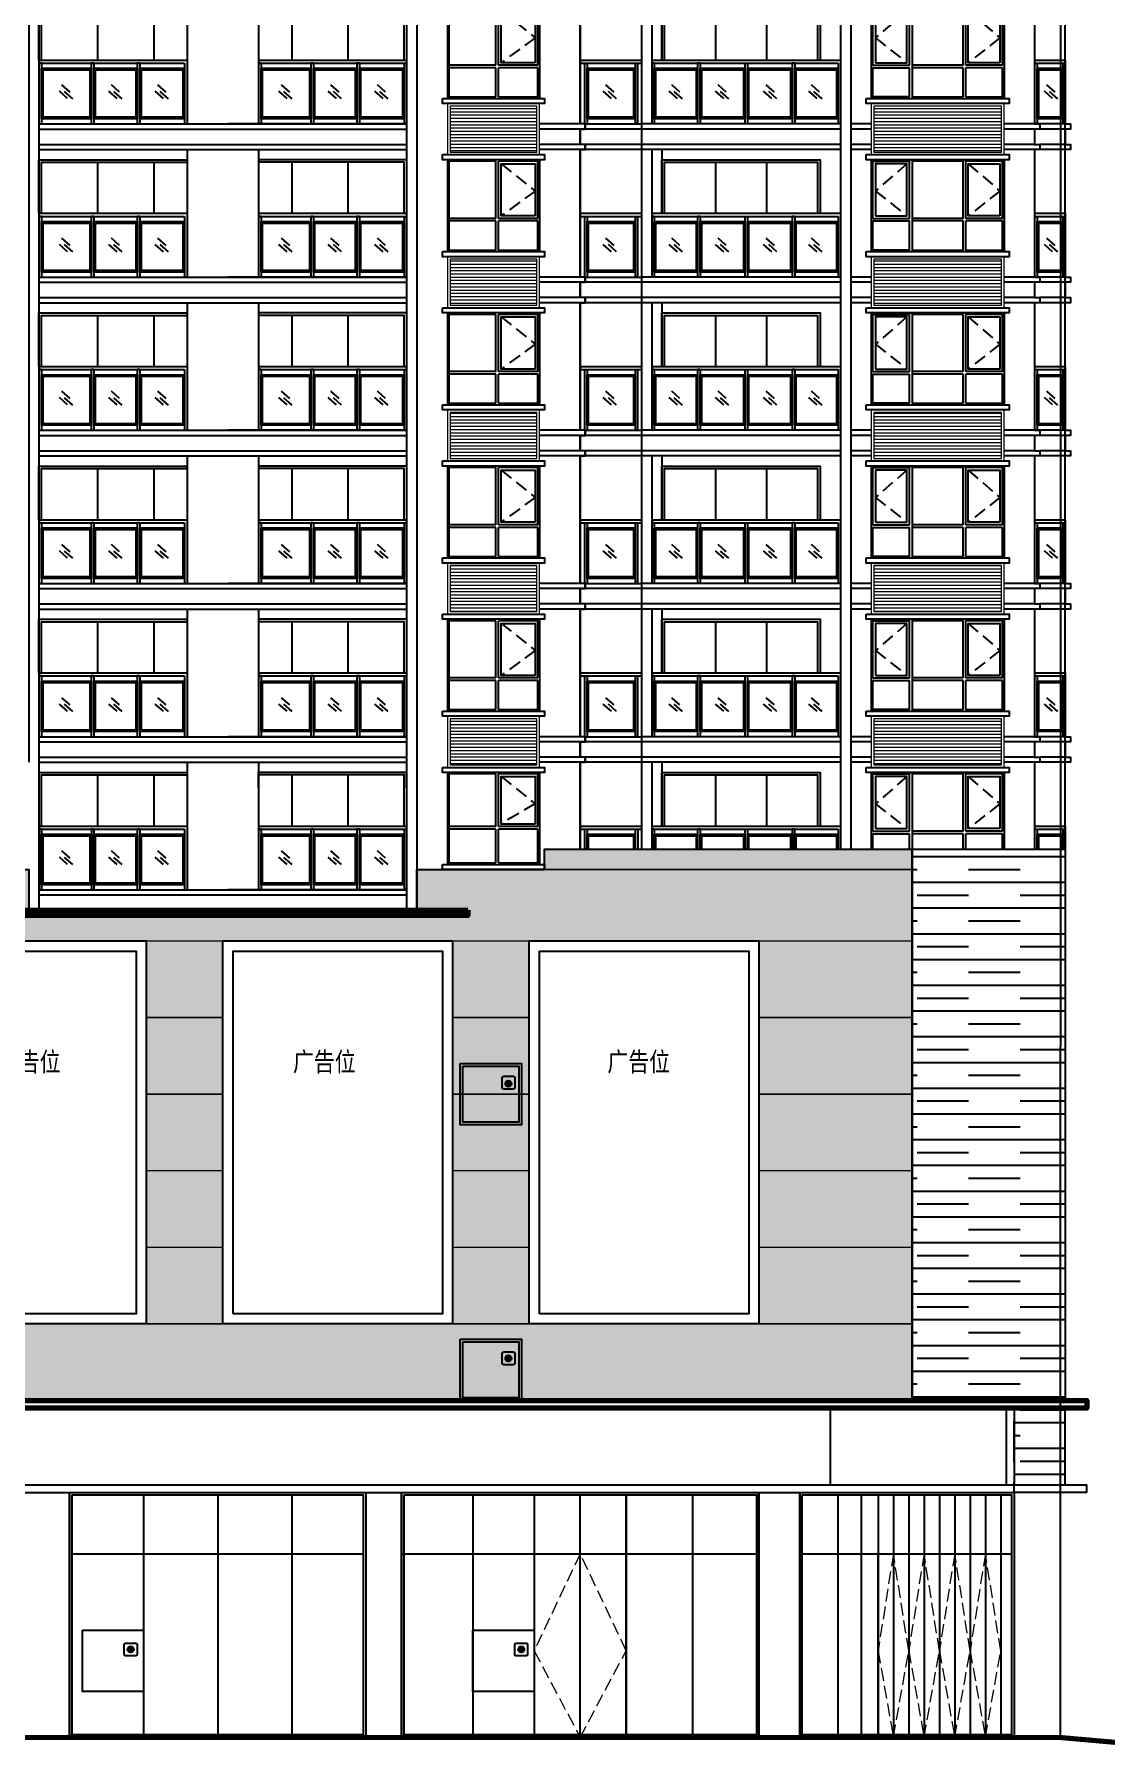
# Model space of a CAD drawing. Extents: x -737978 to 768813, y -372247 to 1140308.
# Drawn here: x -342800 to -321815, y -248248 to -214691 of the extents above; entities that cross this region are included whole.
import ezdxf
from ezdxf.enums import TextEntityAlignment as Align

# ---------------------------------------------------------------- set-up
doc = ezdxf.new("R2010")
doc.units = 0
doc.header["$LTSCALE"] = 1000
doc.header["$MEASUREMENT"] = 0
for name, pattern in [('!1#$0${ Chain Double-Dash }', [0]), ('( Hidden )', [0.375, 0.25, -0.125]), ('DASH', [0.35, 0.25, -0.1])]:
    doc.linetypes.add(name, pattern=pattern)
doc.layers.get('0').update_dxf_attribs({"linetype": 'CONTINUOUS'})
for name, color, linetype in [('A-ELEV-IDEN', 4, 'CONTINUOUS'), ('A-ELEV-LIN-0.3', 155, 'CONTINUOUS'), ('A-ELEV-OTHER1', 253, 'CONTINUOUS'), ('A-ELEV-OTHER3', 63, 'CONTINUOUS'), ('A-FLOR-OTHER2-ON', 83, 'CONTINUOUS'), ('A-WALL-GLAZ', 141, 'CONTINUOUS'), ('BORDER', 7, 'CONTINUOUS'), ('HZ', 7, 'CONTINUOUS'), ('J-ELEV-立面细部', 44, 'CONTINUOUS'), ('J-ELEV-立面门窗分格线', 155, 'CONTINUOUS'), ('p-l', 7, 'CONTINUOUS'), ('门窗开启', 8, 'CONTINUOUS')]:
    doc.layers.add(name, color=color, linetype=linetype)
doc.layers.add('DRAW', color=7, linetype='CONTINUOUS', lineweight=70)
doc.layers.add('L-外墙', color=7, linetype='CONTINUOUS', lineweight=9)
doc.styles.add('-黑体', font='simhei_0.ttf', dxfattribs={"width": 0.8})
pattern_1 = [(0, (1007.77, 2251.7), (1007.7696, 503.8848), [1007.7696, -1007.7696]), (0, (0, 2503.64), (0, 503.8848), [])]

# ---------------------------------------------------------------- blocks, each defined once
blk = doc.blocks.new('ZZ2')
at = {"layer": 'A-ELEV-OTHER1'}
h = blk.add_hatch(dxfattribs=at)
h.set_pattern_fill('ANSI31', color=253, scale=40, angle=135)
h.set_pattern_definition([(180, (-290702.22, 127326.894), (-1e-14, -63.5), [])])
h.paths.add_polyline_path([(247284, -89241), (249784, -89241), (249784, -88341), (247284, -88341)])
at = {"layer": 'L-外墙'}
h = blk.add_hatch(dxfattribs=at)
h.set_pattern_fill('ANSI31', color=44, scale=40, angle=135)
h.set_pattern_definition([(180, (-281802.22, 127326.894), (-1e-14, -63.5), [])])
h.paths.add_polyline_path([(256984, -89241), (258684, -89241), (258684, -88341), (256984, -88341)])
h = blk.add_hatch(dxfattribs=at)
h.set_pattern_fill('ANSI31', color=44, scale=40, angle=135)
h.set_pattern_definition([(180, (-271202.22, 127326.894), (-1e-14, -63.5), [])])
h.paths.add_polyline_path([(267584, -89241), (269284, -89241), (269284, -88341), (267584, -88341)])
h = blk.add_hatch(dxfattribs=at)
h.set_pattern_fill('ANSI31', color=253, scale=40, angle=135)
h.set_pattern_definition([(180, (-262102.22, 127326.894), (-1e-14, -63.5), [])])
h.paths.add_polyline_path([(275884, -89241), (278384, -89241), (278384, -88341), (275884, -88341)])
for points in [[(256034, -88691), (256934, -88691)], [(256034, -88691), (256034, -88791)], [(256034, -88791), (256934, -88791)], [(270234, -88691), (269334, -88691)], [(270234, -88791), (269334, -88791)], [(270234, -88691), (270234, -88791)], [(256034, -89091), (256934, -89091)], [(256034, -89091), (256034, -89191)], [(256034, -89191), (256934, -89191)], [(270234, -89091), (269334, -89091)], [(270234, -89191), (269334, -89191)], [(270234, -89091), (270234, -89191)]]:
    blk.add_lwpolyline(points)
at = {"layer": 'A-ELEV-LIN-0.3', "color": 251}
for points in [[(250834, -87441), (250834, -86391), (254534, -86391), (254534, -87441)], [(250884, -87441), (250884, -86441), (254484, -86441), (254484, -87441)], [(252064, -86441), (252064, -87441)], [(253304, -86441), (253304, -87441)], [(259534, -87441), (259534, -86391), (262434, -86391)], [(259584, -87441), (259584, -86441), (262434, -86441)], [(260684, -87441), (260684, -86441)], [(261784, -86441), (261784, -87441)], [(266738, -87441), (266738, -86391), (263838, -86391)], [(266688, -87441), (266688, -86441), (263838, -86441)], [(264488, -86441), (264488, -87441)], [(265588, -87441), (265588, -86441)], [(271734, -87441), (271734, -86391), (274834, -86391), (274834, -87441)], [(271784, -87441), (271784, -86441), (274784, -86441), (274784, -87441)], [(272784, -86441), (272784, -87441)], [(273784, -86441), (273784, -87441)]]:
    blk.add_lwpolyline(points, dxfattribs=at)
at = {"layer": 'A-ELEV-LIN-0.3'}
for points in [[(256934, -86391), (256934, -88191)], [(256964, -87541), (256964, -86421), (257734, -86421)], [(257734, -87541), (257734, -86421)], [(257784, -86421), (258704, -86421), (258704, -88161), (257784, -88161)], [(257784, -87541), (257784, -86421)], [(258734, -86391), (258734, -88191)], [(267534, -86391), (267534, -88191)], [(268484, -86421), (267564, -86421), (267564, -88161), (268484, -88161)], [(268484, -87541), (268484, -86421)], [(269304, -87541), (269304, -86421), (268534, -86421)], [(268534, -87541), (268534, -86421)], [(269334, -86391), (269334, -88191)], [(256964, -87541), (257734, -87541)], [(257784, -87541), (258704, -87541)], [(268484, -87541), (267564, -87541)], [(269304, -87541), (268534, -87541)], [(257734, -88161), (256964, -88161), (256964, -87591)], [(256964, -87591), (257734, -87591)], [(257734, -88161), (257734, -87591)], [(257784, -87591), (258704, -87591)], [(257784, -88161), (257784, -87591)], [(268484, -87591), (267564, -87591)], [(268484, -88161), (268484, -87591)], [(268534, -88161), (269304, -88161), (269304, -87591)], [(269304, -87591), (268534, -87591)], [(268534, -88161), (268534, -87591)]]:
    blk.add_lwpolyline(points, dxfattribs=at)
for points in [[(257014, -87491), (257684, -87491), (257684, -86471), (257014, -86471)], [(269254, -87491), (268584, -87491), (268584, -86471), (269254, -86471)]]:
    blk.add_lwpolyline(points, close=True, dxfattribs=at)
at = {"layer": 'A-ELEV-LIN-0.3', "color": 253}
for points in [[(275834, -86391), (275834, -88191)], [(275864, -87541), (275864, -86421), (276584, -86421)], [(276584, -87541), (276584, -86421)], [(277634, -86421), (276634, -86421), (276634, -88161), (277634, -88161)], [(277634, -87541), (277634, -86421)], [(278404, -87541), (278404, -86421), (277684, -86421)], [(277684, -87541), (277684, -86421)], [(278434, -86391), (278434, -88191)], [(275864, -87541), (276584, -87541)], [(277634, -87541), (276634, -87541)], [(278404, -87541), (277684, -87541)], [(276584, -88161), (275864, -88161), (275864, -87591)], [(275864, -87591), (276584, -87591)], [(276584, -88161), (276584, -87591)], [(277634, -87591), (276634, -87591)], [(277634, -88161), (277634, -87591)], [(277684, -88161), (278404, -88161), (278404, -87591)], [(278404, -87591), (277684, -87591)], [(277684, -88161), (277684, -87591)]]:
    blk.add_lwpolyline(points, dxfattribs=at)
for points in [[(275914, -87491), (276534, -87491), (276534, -86471), (275914, -86471)], [(278354, -87491), (277734, -87491), (277734, -86471), (278354, -86471)]]:
    blk.add_lwpolyline(points, close=True, dxfattribs=at)
at = {"layer": 'A-ELEV-OTHER1', "color": 253}
for points in [[(246634, -86191), (246634, -88691)], [(250434, -86191), (250434, -88691)], [(254534, -87441), (254534, -86191)], [(254734, -86191), (254734, -88691)], [(254934, -86191), (254934, -89191)], [(271334, -86191), (271334, -89191)], [(271534, -86191), (271534, -88691)], [(271734, -86191), (271734, -87441)], [(275234, -86191), (275234, -88691)], [(275234, -86191), (275234, -89191)], [(275434, -86191), (275434, -89191)], [(279034, -86191), (279034, -88691)], [(279034, -86191), (279034, -88691)], [(247134, -86291), (247134, -86391)], [(249934, -86291), (247134, -86291)], [(249934, -86391), (247134, -86391)], [(247234, -86391), (247234, -88191)], [(247264, -87541), (247264, -86421), (247984, -86421)], [(247984, -87541), (247984, -86421)], [(248034, -86421), (249034, -86421), (249034, -88161), (248034, -88161)], [(248034, -87541), (248034, -86421)], [(249804, -87541), (249804, -86421), (249084, -86421)], [(249084, -87541), (249084, -86421)], [(249834, -86391), (249834, -88191)], [(249934, -86291), (249934, -86391)], [(247264, -87541), (247984, -87541)], [(248034, -87541), (249034, -87541)], [(249804, -87541), (249084, -87541)], [(250434, -87441), (254734, -87441)], [(250434, -87501), (254684, -87501)], [(250434, -87501), (250434, -88691)], [(250484, -87501), (250434, -87501)], [(250484, -87501), (250484, -88691)], [(251484, -87501), (251484, -88691)], [(251534, -87501), (251484, -87501)], [(251484, -87501), (251484, -88691)], [(251534, -87501), (251534, -88691)], [(252559, -87441), (254734, -87441)], [(252559, -87441), (254734, -87441)], [(252559, -87501), (252559, -88691)], [(252609, -87501), (252559, -87501)], [(252609, -87501), (252609, -88691)], [(253634, -87501), (253634, -88691)], [(253684, -87501), (253634, -87501)], [(253684, -87501), (253684, -88691)], [(254684, -87501), (254684, -88691)], [(254734, -87441), (254734, -89191)], [(247984, -88161), (247264, -88161), (247264, -87591)], [(247264, -87591), (247984, -87591)], [(247984, -88161), (247984, -87591)], [(248034, -87591), (249034, -87591)], [(248034, -88161), (248034, -87591)], [(249084, -88161), (249804, -88161), (249804, -87591)], [(249804, -87591), (249084, -87591)], [(249084, -88161), (249084, -87591)], [(249934, -88191), (247134, -88191)], [(247134, -88191), (247134, -88291)], [(249934, -88191), (249934, -88291)], [(251046, -88193), (250884, -88051)], [(251096, -88069), (250935, -87927)], [(251145, -88197), (250983, -88055)], [(252117, -88193), (251955, -88051)], [(252168, -88069), (252006, -87927)], [(252216, -88197), (252055, -88055)], [(253183, -88193), (253021, -88051)], [(253233, -88069), (253072, -87927)], [(253282, -88197), (253120, -88055)], [(254272, -88193), (254111, -88051)], [(254323, -88069), (254162, -87927)], [(254372, -88197), (254210, -88055)], [(249934, -88291), (247134, -88291)], [(246534, -88691), (247234, -88691)], [(246534, -88691), (246534, -88791)], [(246534, -88791), (247234, -88791)], [(246634, -88791), (246634, -89091)], [(246634, -88791), (246634, -89091)], [(249834, -88691), (254734, -88691)], [(249834, -88791), (254734, -88791)], [(275234, -88691), (271334, -88691)], [(275234, -88791), (271334, -88791)], [(275834, -88691), (275434, -88691)], [(275834, -88791), (275434, -88791)], [(279034, -88691), (278434, -88691)], [(279034, -88791), (278434, -88791)], [(279034, -88691), (279134, -88691), (279134, -88791), (279034, -88791), (279034, -89091), (279134, -89091), (279134, -89191), (279034, -89191)], [(279034, -88791), (279034, -89091)], [(246534, -89091), (247234, -89091)], [(246534, -89091), (246534, -89191)], [(246534, -89191), (247234, -89191)], [(249834, -89091), (254734, -89091)], [(249834, -89191), (254734, -89191)], [(275234, -89091), (271334, -89091)], [(275234, -89191), (271334, -89191)], [(275834, -89091), (275434, -89091)], [(275834, -89191), (275434, -89191)], [(279034, -89091), (278434, -89091)], [(279034, -89191), (278434, -89191)]]:
    blk.add_lwpolyline(points, dxfattribs=at)
at = {"layer": 'A-ELEV-OTHER1', "color": 0}
for points in [[(256134, -86191), (256134, -88691)], [(259334, -86191), (259334, -89191)], [(259534, -86191), (259534, -89191)], [(262434, -86191), (262434, -88691)], [(263834, -86191), (263834, -88691)], [(266734, -86191), (266734, -89191)], [(266934, -86191), (266934, -89191)], [(270134, -86191), (270134, -88691)], [(256134, -88791), (256134, -89091)], [(256134, -88791), (256134, -89091)], [(259534, -88691), (266734, -88691)], [(259534, -88691), (266734, -88691)], [(259534, -88791), (266734, -88791)], [(270134, -88791), (270134, -89091)], [(271259, -88691), (271234, -88691)], [(259534, -89091), (266734, -89091)], [(259534, -89191), (266734, -89191)]]:
    blk.add_lwpolyline(points, dxfattribs=at)
at = {"layer": 'A-ELEV-OTHER1', "color": 253}
for points in [[(247314, -87491), (247934, -87491), (247934, -86471), (247314, -86471)], [(249754, -87491), (249134, -87491), (249134, -86471), (249754, -86471)], [(250484, -87601), (251484, -87601), (251484, -88591), (250484, -88591)], [(250514, -87631), (251454, -87631), (251454, -88561), (250514, -88561)], [(251534, -87601), (252559, -87601), (252559, -88591), (251534, -88591)], [(251564, -87631), (252529, -87631), (252529, -88561), (251564, -88561)], [(252609, -87601), (253634, -87601), (253634, -88591), (252609, -88591)], [(252639, -87631), (253604, -87631), (253604, -88561), (252639, -88561)], [(253684, -87601), (254684, -87601), (254684, -88591), (253684, -88591)], [(253714, -87631), (254654, -87631), (254654, -88561), (253714, -88561)], [(247234, -89291), (249834, -89291), (249834, -88291), (247234, -88291)], [(247284, -89241), (249784, -89241), (249784, -88341), (247284, -88341)]]:
    blk.add_lwpolyline(points, close=True, dxfattribs=at)
at = {"layer": 'A-ELEV-OTHER1', "color": 253, "linetype": '!1#$0${ Chain Double-Dash }'}
blk.add_lwpolyline([(274334, -87501), (274284, -87501)], dxfattribs=at)
at = {"layer": 'A-ELEV-OTHER3', "color": 251}
for points in [[(256134, -87441), (254934, -87441)], [(256134, -87441), (254934, -87441)], [(256134, -87441), (254934, -87441)], [(256134, -87501), (254934, -87501)], [(255008, -87501), (255008, -88691)], [(255058, -87501), (255058, -88691)], [(255999, -87501), (255999, -88691)], [(256049, -87501), (256049, -88691)], [(270134, -87441), (271334, -87441)], [(270134, -87441), (271334, -87441)], [(270134, -87441), (271334, -87441)], [(270134, -87501), (271334, -87501)], [(270219, -87501), (270219, -88691)], [(270269, -87501), (270269, -88691)], [(271209, -87501), (271209, -88691)], [(271259, -87501), (271259, -88691)], [(279034, -87501), (279034, -88691)], [(279084, -87501), (279084, -88691)], [(246024, -88193), (245862, -88051)], [(246074, -88069), (245913, -87927)], [(246123, -88197), (245962, -88055)], [(255585, -88193), (255423, -88051)], [(255635, -88069), (255474, -87927)], [(255684, -88197), (255522, -88055)], [(270747, -88193), (270585, -88051)], [(270798, -88069), (270636, -87927)], [(270846, -88197), (270685, -88055)], [(279386, -88193), (279224, -88051)], [(279436, -88069), (279275, -87927)], [(279485, -88197), (279323, -88055)]]:
    blk.add_lwpolyline(points, dxfattribs=at)
at = {"layer": 'A-ELEV-OTHER3', "color": 44}
for points in [[(259534, -87441), (259534, -88691)], [(259534, -87441), (262434, -87441)], [(259534, -87501), (262384, -87501)], [(259584, -87501), (259534, -87501)], [(259584, -87501), (259584, -88691)], [(260559, -87441), (262434, -87441)], [(260559, -87441), (262434, -87441)], [(260559, -87501), (260559, -88691)], [(260609, -87501), (260559, -87501)], [(260609, -87501), (260609, -88691)], [(261459, -87501), (261459, -88691)], [(261509, -87501), (261459, -87501)], [(261509, -87501), (261509, -88691)], [(262384, -87501), (262384, -88691)], [(262434, -87441), (262434, -88691)], [(263834, -87441), (266734, -87441)], [(263834, -87501), (266734, -87501)], [(263834, -87501), (263834, -88691)], [(263884, -87501), (263834, -87501)], [(263884, -87501), (263884, -88691)], [(264859, -87441), (266734, -87441)], [(264859, -87441), (266734, -87441)], [(264859, -87501), (264859, -88691)], [(264909, -87501), (264859, -87501)], [(264909, -87501), (264909, -88691)], [(265759, -87501), (265759, -88691)], [(265809, -87501), (265759, -87501)], [(265809, -87501), (265809, -88691)], [(266684, -87501), (266684, -88691)], [(266734, -87441), (266734, -88691)]]:
    blk.add_lwpolyline(points, dxfattribs=at)
at = {"layer": 'A-ELEV-OTHER3', "color": 253}
for points in [[(271534, -87441), (275234, -87441)], [(271534, -87501), (275184, -87501)], [(271534, -87501), (271534, -88691)], [(271584, -87501), (271534, -87501)], [(271584, -87501), (271584, -88691)], [(272434, -87501), (272434, -88691)], [(272484, -87501), (272434, -87501)], [(272484, -87501), (272484, -88691)], [(273359, -87441), (275234, -87441)], [(273359, -87441), (275234, -87441)], [(273359, -87501), (273359, -88691)], [(273409, -87501), (273409, -88691)], [(274284, -87501), (274284, -88691)], [(274334, -87501), (274334, -88691)], [(275184, -87501), (275184, -88691)], [(275234, -87441), (275234, -88691)], [(260094, -88193), (259933, -88051)], [(260145, -88069), (259983, -87927)], [(260194, -88197), (260032, -88055)], [(261062, -88193), (260901, -88051)], [(261113, -88069), (260951, -87927)], [(261161, -88197), (261000, -88055)], [(261973, -88193), (261811, -88051)], [(262023, -88069), (261862, -87927)], [(262072, -88197), (261910, -88055)], [(264394, -88193), (264233, -88051)], [(264445, -88069), (264283, -87927)], [(264493, -88197), (264332, -88055)], [(265362, -88193), (265200, -88051)], [(265413, -88069), (265251, -87927)], [(265461, -88197), (265300, -88055)], [(266272, -88193), (266111, -88051)], [(266323, -88069), (266162, -87927)], [(266372, -88197), (266210, -88055)], [(272038, -88193), (271876, -88051)], [(272088, -88069), (271927, -87927)], [(272137, -88197), (271975, -88055)], [(272944, -88193), (272783, -88051)], [(272995, -88069), (272833, -87927)], [(273043, -88197), (272882, -88055)], [(273888, -88193), (273726, -88051)], [(273938, -88069), (273777, -87927)], [(273987, -88197), (273825, -88055)], [(274772, -88193), (274611, -88051)], [(274823, -88069), (274662, -87927)], [(274872, -88197), (274710, -88055)]]:
    blk.add_lwpolyline(points, dxfattribs=at)
at = {"layer": 'A-ELEV-OTHER3', "color": 251}
for points in [[(255999, -87601), (255058, -87601), (255058, -88591), (255999, -88591)], [(255969, -87631), (255088, -87631), (255088, -88561), (255969, -88561)], [(270269, -87601), (271209, -87601), (271209, -88591), (270269, -88591)], [(270299, -87631), (271179, -87631), (271179, -88561), (270299, -88561)]]:
    blk.add_lwpolyline(points, close=True, dxfattribs=at)
at = {"layer": 'A-ELEV-OTHER3', "color": 44}
for points in [[(259584, -87601), (260559, -87601), (260559, -88591), (259584, -88591)], [(259614, -87631), (260529, -87631), (260529, -88561), (259614, -88561)], [(260609, -87601), (261459, -87601), (261459, -88591), (260609, -88591)], [(260639, -87631), (261429, -87631), (261429, -88561), (260639, -88561)], [(261509, -87601), (262384, -87601), (262384, -88591), (261509, -88591)], [(261539, -87631), (262354, -87631), (262354, -88561), (261539, -88561)], [(263884, -87601), (264859, -87601), (264859, -88591), (263884, -88591)], [(263914, -87631), (264829, -87631), (264829, -88561), (263914, -88561)], [(264909, -87601), (265759, -87601), (265759, -88591), (264909, -88591)], [(264939, -87631), (265729, -87631), (265729, -88561), (264939, -88561)], [(265809, -87601), (266684, -87601), (266684, -88591), (265809, -88591)], [(265839, -87631), (266654, -87631), (266654, -88561), (265839, -88561)]]:
    blk.add_lwpolyline(points, close=True, dxfattribs=at)
at = {"layer": 'A-ELEV-OTHER3', "color": 253}
for points in [[(271584, -87601), (272434, -87601), (272434, -88591), (271584, -88591)], [(271614, -87631), (272404, -87631), (272404, -88561), (271614, -88561)], [(272484, -87601), (273359, -87601), (273359, -88591), (272484, -88591)], [(272514, -87631), (273329, -87631), (273329, -88561), (272514, -88561)], [(273409, -87601), (274284, -87601), (274284, -88591), (273409, -88591)], [(273439, -87631), (274254, -87631), (274254, -88561), (273439, -88561)], [(274334, -87601), (275184, -87601), (275184, -88591), (274334, -88591)], [(274364, -87631), (275154, -87631), (275154, -88561), (274364, -88561)]]:
    blk.add_lwpolyline(points, close=True, dxfattribs=at)
at = {"layer": 'J-ELEV-立面细部', "color": 44}
for points in [[(256834, -86291), (258834, -86291), (258834, -86391), (256834, -86391)], [(267434, -86291), (269434, -86291), (269434, -86391), (267434, -86391)], [(256834, -88191), (258834, -88191), (258834, -88291), (256834, -88291)], [(267434, -88191), (269434, -88191), (269434, -88291), (267434, -88291)]]:
    blk.add_lwpolyline(points, close=True, dxfattribs=at)
blk.add_lwpolyline([(267434, -86291), (269434, -86291)], dxfattribs=at)
at = {"layer": 'J-ELEV-立面细部', "color": 253}
for points in [[(275734, -86291), (278534, -86291), (278534, -86391), (275734, -86391)], [(275734, -88191), (278534, -88191), (278534, -88291), (275734, -88291)]]:
    blk.add_lwpolyline(points, close=True, dxfattribs=at)
for points in [[(275834, -86291), (278434, -86291)], [(275834, -86391), (278434, -86391)], [(275234, -88691), (271334, -88691)]]:
    blk.add_lwpolyline(points, dxfattribs=at)
at = {"layer": 'J-ELEV-立面细部', "color": 251}
for points in [[(246634, -87441), (245434, -87441)], [(246634, -87441), (245434, -87441)], [(245434, -87441), (245434, -88691)], [(246634, -87441), (245434, -87441)], [(246634, -87501), (245434, -87501)], [(245484, -87501), (245484, -88691)], [(246499, -87501), (246499, -88691)], [(246549, -87501), (246549, -88691)], [(279034, -87441), (279634, -87441)], [(279034, -87441), (279634, -87441)], [(279034, -87441), (279634, -87441)], [(279034, -87501), (279634, -87501)], [(279584, -87501), (279584, -88691)], [(279634, -87441), (279634, -88691)], [(245324, -88691), (245324, -88791)], [(246634, -88691), (245324, -88691)], [(246534, -88791), (245324, -88791)], [(246634, -88691), (245434, -88691)], [(245434, -88691), (246534, -88691)], [(245434, -88791), (245434, -89091)], [(256034, -88691), (254934, -88691)], [(254934, -88791), (256034, -88791)], [(270234, -88691), (271334, -88691)], [(271334, -88791), (270234, -88791)], [(279634, -88691), (279049, -88691)], [(279634, -88691), (279134, -88691)], [(279634, -88791), (279134, -88791)], [(279634, -88691), (279734, -88691), (279734, -88791), (279634, -88791), (279634, -89091), (279734, -89091), (279734, -89191), (279634, -89191)], [(279634, -88791), (279634, -89091)], [(245334, -89091), (245334, -89191)], [(246534, -89091), (245334, -89091)], [(246534, -89191), (245334, -89191)], [(254934, -89091), (256034, -89091)], [(254934, -89191), (256034, -89191)], [(271334, -89091), (270234, -89091)], [(271334, -89191), (270234, -89191)], [(279634, -89091), (279134, -89091)], [(279634, -89191), (279134, -89191)]]:
    blk.add_lwpolyline(points, dxfattribs=at)
for points in [[(246499, -87601), (245484, -87601), (245484, -88591), (246499, -88591)], [(246469, -87631), (245514, -87631), (245514, -88561), (246469, -88561)], [(279084, -87601), (279584, -87601), (279584, -88591), (279084, -88591)], [(279114, -87631), (279554, -87631), (279554, -88561), (279114, -88561)]]:
    blk.add_lwpolyline(points, close=True, dxfattribs=at)
at = {"layer": 'J-ELEV-立面门窗分格线', "color": 155}
blk.add_lwpolyline([(266734, -88691), (263234, -88691)], dxfattribs=at)
at = {"layer": 'L-外墙', "color": 44}
for points in [[(256934, -89291), (258734, -89291), (258734, -88291), (256934, -88291)], [(256984, -89241), (258684, -89241), (258684, -88341), (256984, -88341)], [(267534, -89291), (269334, -89291), (269334, -88291), (267534, -88291)], [(267584, -89241), (269284, -89241), (269284, -88341), (267584, -88341)]]:
    blk.add_lwpolyline(points, close=True, dxfattribs=at)
at = {"layer": 'L-外墙', "color": 253}
for points in [[(275834, -89291), (278434, -89291), (278434, -88291), (275834, -88291)], [(275884, -89241), (278384, -89241), (278384, -88341), (275884, -88341)]]:
    blk.add_lwpolyline(points, close=True, dxfattribs=at)
at = {"layer": '门窗开启', "color": 253, "linetype": '( Hidden )'}
for points in [[(247934, -86471), (247314, -87006), (247934, -87491)], [(249134, -86471), (249754, -87006), (249134, -87491)], [(276534, -86471), (275914, -87006), (276534, -87491)], [(277734, -86471), (278354, -87006), (277734, -87491)]]:
    blk.add_lwpolyline(points, dxfattribs=at)
at = {"layer": '门窗开启', "linetype": '( Hidden )'}
for points in [[(257684, -86471), (257014, -87006), (257684, -87491)], [(268584, -86471), (269254, -87006), (268584, -87491)]]:
    blk.add_lwpolyline(points, dxfattribs=at)

msp = doc.modelspace()

# ---------------------------------------------------------------- hatches: boundary and pattern name
h = msp.add_hatch(color=1)
h.dxf.hatch_style = 1
edge = h.paths.add_edge_path()
edge.add_arc((-333512.2, -235243.6), 60, 0, 360)
h = msp.add_hatch(color=1)
h.dxf.hatch_style = 1
edge = h.paths.add_edge_path()
edge.add_arc((-333512.2, -240622.7), 60, 0, 360)
h = msp.add_hatch(color=1)
h.dxf.hatch_style = 1
edge = h.paths.add_edge_path()
edge.add_arc((-340912.1, -246322.7), 60, 0, 360)
h = msp.add_hatch(color=1)
h.dxf.hatch_style = 1
edge = h.paths.add_edge_path()
edge.add_arc((-333262.2, -246322.7), 60, 0, 360)
at = {"layer": 'HZ'}
h = msp.add_hatch(dxfattribs=at)
h.set_pattern_fill('HEX', color=8, scale=150)
h.set_pattern_definition([(0, (0, 56606.56), (0, 247.4667), [142.875, -285.75]), (120, (0, 56606.56), (-214.31245, -123.73335), [142.875, -285.75]), (60, (142.88, 56606.56), (-214.31245, 123.73335), [142.875, -285.75])])
h.paths.add_polyline_path([(-325607.2, -230647.8), (-325607.2, -241447.8), (-359007.2, -241447.8), (-359007.2, -230647.8), (-345507.2, -230647.8), (-345407.2, -230647.8), (-345407.2, -231047.8), (-342907.2, -231047.8), (-342907.2, -231947.8), (-335307.2, -231947.8), (-335307.2, -231047.8), (-332807.2, -231047.8), (-332807.2, -230647.8), (-332707.2, -230647.8)])
h.paths.add_polyline_path([(-345107.2, -239947.8), (-345107.2, -232447.8), (-340607.2, -232447.8), (-340607.2, -239947.8)], flags=16)
h.paths.add_polyline_path([(-339107.2, -239947.8), (-339107.2, -232447.8), (-334607.2, -232447.8), (-334607.2, -239947.8)], flags=16)
h.paths.add_polyline_path([(-333107.2, -239947.8), (-333107.2, -232447.8), (-328607.2, -232447.8), (-328607.2, -239947.8)], flags=16)
h = msp.add_hatch(dxfattribs=at)
h.set_pattern_fill('不能通行的沼泽地', color=8, scale=300)
h.set_pattern_definition(pattern_1)
h.paths.add_polyline_path([(-325607.2, -230647.8), (-322607.2, -230647.8), (-322607.2, -241447.8), (-325607.2, -241447.8)])
h = msp.add_hatch(dxfattribs=at)
h.set_pattern_fill('不能通行的沼泽地', color=8, scale=300)
h.set_pattern_definition(pattern_1)
h.paths.add_polyline_path([(-323607.2, -243097.8), (-322607.2, -243097.8), (-322607.2, -241597.8), (-323607.2, -241597.8)])

# ---------------------------------------------------------------- linework, layer by layer
for points in [[(-333387.2, -235127.7), (-333387.2, -235317.7, -0.4142136), (-333417.2, -235347.7), (-333607.2, -235347.7, -0.4142136), (-333637.2, -235317.7), (-333637.2, -235127.7, -0.4142136), (-333607.2, -235097.7), (-333417.2, -235097.7, -0.4142136)], [(-333387.2, -240527.7), (-333387.2, -240717.7, -0.4142136), (-333417.2, -240747.7), (-333607.2, -240747.7, -0.4142136), (-333637.2, -240717.7), (-333637.2, -240527.7, -0.4142136), (-333607.2, -240497.7), (-333417.2, -240497.7, -0.4142136)], [(-340787.1, -246227.7), (-340787.1, -246417.7, -0.4142136), (-340817.1, -246447.7), (-341007.1, -246447.7, -0.4142136), (-341037.1, -246417.7), (-341037.1, -246227.7, -0.4142136), (-341007.1, -246197.7), (-340817.1, -246197.7, -0.4142136)], [(-333137.2, -246227.7), (-333137.2, -246417.7, -0.4142136), (-333167.2, -246447.7), (-333357.2, -246447.7, -0.4142136), (-333387.2, -246417.7), (-333387.2, -246227.7, -0.4142136), (-333357.2, -246197.7), (-333167.2, -246197.7, -0.4142136)]]:
    msp.add_lwpolyline(points, format="xyb", close=True)
msp.add_lwpolyline([(-327807.2, -243247.8), (-327807.2, -248047.8)])
at = {"color": 1}
for centre in [(-333512.2, -235243.6), (-333512.2, -240622.7), (-340912.1, -246322.7), (-333262.2, -246322.7)]:
    msp.add_circle(centre, 60, dxfattribs=at)
at = {"layer": 'A-ELEV-IDEN'}
for points in [[(-322607.2, -230647.8), (-322607.2, -195256.1)], [(-332107.2, -230647.8), (-332107.2, -228947.8), (-332007.2, -228947.8), (-332007.2, -228847.8), (-332107.2, -228847.8), (-332107.4, -228547.8), (-332007.2, -228547.8), (-332007.2, -228447.8), (-332107.2, -228447.8), (-332107.2, -225947.8), (-332007.2, -225947.8), (-332007.2, -225847.8), (-332107.2, -225847.8), (-332107.4, -225547.8), (-332007.2, -225547.8), (-332007.2, -225447.8), (-332107.2, -225447.8), (-332107.2, -222947.8), (-332007.2, -222947.8), (-332007.2, -222847.8), (-332107.4, -222847.8), (-332107.4, -222547.8), (-332007.2, -222547.8), (-332007.2, -222447.8), (-332107.2, -222447.8), (-332107.2, -219947.8), (-332007.2, -219947.8), (-332007.2, -219847.8), (-332107.2, -219847.8), (-332107.4, -219547.8), (-332007.2, -219547.8), (-332007.2, -219447.8), (-332107.2, -219447.8), (-332107.2, -216947.8), (-332007.2, -216947.8), (-332007.2, -216847.8), (-332107.4, -216847.8), (-332107.4, -216547.8), (-332007.2, -216547.8), (-332007.2, -216447.8), (-332107.2, -216447.8), (-332107.2, -213947.8)]]:
    msp.add_lwpolyline(points, dxfattribs=at)
at = {"layer": 'A-ELEV-LIN-0.3', "color": 251}
for points in [[(-342707, -229447.8), (-342707, -229147.8), (-339807, -229147.8), (-339807, -229447.8)], [(-342707, -230197.8), (-342707, -229147.8), (-339807, -229147.8)], [(-335507.2, -229447.8), (-335507.2, -229147.8), (-338411.5, -229147.8), (-338411.5, -229447.8)], [(-335503, -230197.8), (-335503, -229147.8), (-338403, -229147.8)], [(-330507.2, -230197.8), (-330507.2, -229147.8), (-327407.1, -229147.8), (-327407.1, -230197.8)], [(-342657, -230197.8), (-342657, -229197.8), (-339807, -229197.8)], [(-341557, -230197.8), (-341557.2, -229197.8)], [(-340457.2, -229197.8), (-340457.2, -230197.8)], [(-335553, -230197.8), (-335553, -229197.8), (-338403, -229197.8)], [(-337752.8, -229197.8), (-337752.8, -230197.8)], [(-336653, -230197.8), (-336652.8, -229197.8)], [(-330457.2, -230197.8), (-330457.2, -229197.8), (-327457.1, -229197.8), (-327457.1, -230197.8)], [(-329457.1, -229197.8), (-329457.1, -230197.8)], [(-328457.1, -229197.8), (-328457.1, -230197.8)]]:
    msp.add_lwpolyline(points, dxfattribs=at)
at = {"layer": 'A-ELEV-LIN-0.3'}
for points in [[(-334707.2, -229147.8), (-334707.2, -230947.8)], [(-333757.2, -229177.8), (-334677.2, -229177.8), (-334677.2, -230917.8), (-333757.2, -230917.8)], [(-333757.2, -230207.8), (-333757.2, -229177.8)], [(-332937.2, -230207.8), (-332937.2, -229177.8), (-333707.2, -229177.8)], [(-333707.2, -230207.8), (-333707.2, -229177.8)], [(-332907.2, -229147.8), (-332907.2, -230947.8)], [(-333757.2, -230207.8), (-334677.2, -230207.8)], [(-333757.2, -230257.8), (-334677.2, -230257.8)], [(-333757.2, -230917.8), (-333757.2, -230257.8)], [(-332937.2, -230207.8), (-333707.2, -230207.8)], [(-333707.2, -230917.8), (-332937.2, -230917.8), (-332937.2, -230257.8)], [(-332937.2, -230257.8), (-333707.2, -230257.8)], [(-333707.2, -230917.8), (-333707.2, -230257.8)]]:
    msp.add_lwpolyline(points, dxfattribs=at)
at = {"layer": 'A-ELEV-LIN-0.3', "color": 253}
for points in [[(-326407.2, -229147.8), (-326407.2, -230647.8)], [(-326377.2, -230297.8), (-326377.2, -229177.8), (-325657.2, -229177.8)], [(-325657.2, -230297.8), (-325657.2, -229177.8)], [(-324607.2, -229177.8), (-325607.2, -229177.8), (-325607.2, -230647.8)], [(-324607.2, -229177.8), (-325607.2, -229177.8), (-325607.2, -230647.8)], [(-324607.2, -230297.8), (-324607.2, -229177.8)], [(-323837.2, -230297.8), (-323837.2, -229177.8), (-324557.2, -229177.8)], [(-324557.2, -230297.8), (-324557.2, -229177.8)], [(-323807.2, -229147.8), (-323807.2, -230647.8)], [(-326377.2, -230297.8), (-325657.2, -230297.8)], [(-326377.2, -230347.8), (-325657.2, -230347.8)], [(-326377.2, -230647.8), (-326377.2, -230347.8)], [(-325657.2, -230647.8), (-325657.2, -230347.8)], [(-324607.2, -230297.8), (-325607.2, -230297.8)], [(-324607.2, -230347.8), (-325607.2, -230347.8)], [(-324607.2, -230647.8), (-324607.2, -230347.8)], [(-323837.2, -230297.8), (-324557.2, -230297.8)], [(-323837.2, -230347.8), (-324557.2, -230347.8)], [(-324557.2, -230647.8), (-324557.2, -230347.8)], [(-323837.2, -230647.8), (-323837.2, -230347.8)]]:
    msp.add_lwpolyline(points, dxfattribs=at)
at = {"layer": 'A-ELEV-LIN-0.3'}
msp.add_lwpolyline([(-332987.2, -230157.8), (-333657.2, -230157.8), (-333657.2, -229227.8), (-332987.2, -229227.8)], close=True, dxfattribs=at)
at = {"layer": 'A-ELEV-LIN-0.3', "color": 253}
for points in [[(-326327.2, -230247.8), (-325707.2, -230247.8), (-325707.2, -229227.8), (-326327.2, -229227.8)], [(-323887.2, -230247.8), (-324507.2, -230247.8), (-324507.2, -229227.8), (-323887.2, -229227.8)]]:
    msp.add_lwpolyline(points, close=True, dxfattribs=at)
at = {"layer": 'A-ELEV-OTHER1', "color": 0}
for points in [[(-342707.2, -228947.8), (-342707.2, -229447.8)], [(-342707.2, -228947.8), (-342707.2, -231947.8)], [(-339807, -228947.8), (-339807, -231447.8)], [(-338407.2, -228947.8), (-338407.2, -231447.8)], [(-335507.2, -228947.8), (-335507.2, -229447.8)], [(-335507.2, -228947.8), (-335507.2, -231947.8)], [(-335307.2, -228947.8), (-335307.2, -229447.8)], [(-335307.2, -228947.8), (-335307.2, -231947.8)], [(-332107.2, -228947.8), (-332107.2, -230647.8)], [(-342707.2, -231447.8), (-335507.2, -231447.8)], [(-342707.2, -231447.8), (-335507.2, -231447.8)], [(-342707.2, -231547.8), (-335507.2, -231547.8)], [(-342707.2, -231847.8), (-335507.2, -231847.8)], [(-342907.2, -231947.8), (-335307.2, -231947.8)]]:
    msp.add_lwpolyline(points, dxfattribs=at)
at = {"layer": 'A-ELEV-OTHER1', "color": 253}
for points in [[(-330907.2, -228947.8), (-330907.2, -229447.8)], [(-330907.2, -228947.8), (-330907.2, -230647.8)], [(-330707.2, -228947.8), (-330707.2, -229447.8)], [(-330707.2, -228947.8), (-330707.2, -230647.8)], [(-330507.2, -228947.8), (-330507.2, -229447.8)], [(-330507.2, -228947.8), (-330507.2, -230197.8)], [(-327007.2, -228947.8), (-327007.2, -229447.8)], [(-327007.2, -228947.8), (-327007.2, -229447.8)], [(-327007.2, -228947.8), (-327007.2, -230647.8)], [(-327007.2, -228947.8), (-327007.2, -230647.8)], [(-326807.2, -228947.8), (-326807.2, -229447.8)], [(-326807.2, -228947.8), (-326807.2, -230647.8)], [(-323207.2, -228947.8), (-323207.2, -230647.8)], [(-323207.2, -228947.8), (-323207.2, -230647.8)], [(-323207.2, -228947.8), (-323207.2, -230647.8)], [(-323207.2, -228947.8), (-323207.2, -230647.8)]]:
    msp.add_lwpolyline(points, dxfattribs=at)
at = {"layer": 'A-ELEV-OTHER1', "color": 253, "linetype": '!1#$0${ Chain Double-Dash }'}
msp.add_lwpolyline([(-327907.2, -230257.8), (-327957.2, -230257.8)], dxfattribs=at)
at = {"layer": 'A-ELEV-OTHER3', "color": 44}
for points in [[(-342707, -230197.8), (-342707, -231447.8)], [(-342707, -230197.8), (-339807, -230197.8)], [(-342707, -230257.8), (-339857, -230257.8)], [(-342656.9, -230257.8), (-342707, -230257.8)], [(-342657, -230257.8), (-342657, -231447.8)], [(-341682, -230197.8), (-339807, -230197.8)], [(-341682, -230197.8), (-339807, -230197.8)], [(-341682, -230257.8), (-341682, -231447.8)], [(-341632, -230257.8), (-341682, -230257.8)], [(-341632, -230257.8), (-341632, -231447.8)], [(-340782, -230257.8), (-340782, -231447.8)], [(-340732, -230257.8), (-340782, -230257.8)], [(-340732, -230257.8), (-340732, -231447.8)], [(-339857, -230257.8), (-339857, -231447.8)], [(-339807, -230197.8), (-339807, -231447.8)], [(-338407.2, -230197.8), (-335507.3, -230197.8)], [(-338407.2, -230257.8), (-335507.3, -230257.9)], [(-338407.2, -230257.8), (-338407.2, -231447.8)], [(-338357.2, -230257.8), (-338407.2, -230257.8)], [(-338357.2, -230257.8), (-338357.2, -231447.8)], [(-337382.2, -230197.8), (-335507.3, -230197.8)], [(-337382.2, -230197.8), (-335507.3, -230197.8)], [(-337382.2, -230257.8), (-337382.2, -231447.8)], [(-337332.2, -230257.8), (-337382.2, -230257.8)], [(-337332.2, -230257.8), (-337332.2, -231447.8)], [(-336482.2, -230257.8), (-336482.2, -231447.8)], [(-336432.2, -230257.8), (-336482.2, -230257.8)], [(-336432.2, -230257.8), (-336432.2, -231447.8)], [(-335557.3, -230257.8), (-335557.3, -231447.8)], [(-335507.2, -230197.8), (-335507.3, -231447.8)]]:
    msp.add_lwpolyline(points, dxfattribs=at)
for points in [[(-342657, -230357.8), (-341682, -230357.8), (-341682, -231347.8), (-342657, -231347.8)], [(-342627, -230387.8), (-341712, -230387.8), (-341712, -231317.8), (-342627, -231317.8)], [(-341632, -230357.8), (-340782, -230357.8), (-340782, -231347.8), (-341632, -231347.8)], [(-341602, -230387.8), (-340812, -230387.8), (-340812, -231317.8), (-341602, -231317.8)], [(-340732, -230357.8), (-339857, -230357.8), (-339857, -231347.8), (-340732, -231347.8)], [(-340702, -230387.8), (-339887, -230387.8), (-339887, -231317.8), (-340702, -231317.8)], [(-338357.2, -230357.8), (-337382.2, -230357.8), (-337382.2, -231347.8), (-338357.2, -231347.8)], [(-338327.2, -230387.8), (-337412.2, -230387.8), (-337412.2, -231317.8), (-338327.2, -231317.8)], [(-337332.2, -230357.8), (-336482.2, -230357.8), (-336482.2, -231347.8), (-337332.2, -231347.8)], [(-337302.2, -230387.8), (-336512.2, -230387.8), (-336512.2, -231317.8), (-337302.2, -231317.8)], [(-336432.2, -230357.8), (-335557.3, -230357.8), (-335557.3, -231347.8), (-336432.2, -231347.8)], [(-336402.2, -230387.8), (-335587.3, -230387.8), (-335587.3, -231317.8), (-336402.2, -231317.8)]]:
    msp.add_lwpolyline(points, close=True, dxfattribs=at)
at = {"layer": 'A-ELEV-OTHER3', "color": 251}
for points in [[(-332107.4, -230197.8), (-330907.2, -230197.8)], [(-332107.4, -230197.8), (-330907.2, -230197.8)], [(-332107.4, -230197.8), (-330907.2, -230197.8)], [(-332107.4, -230257.8), (-330907.2, -230257.8)], [(-332022.4, -230257.8), (-332022.4, -230647.8)], [(-331972.4, -230257.8), (-331972.4, -230647.8)], [(-331972.4, -230647.8), (-331972.4, -230357.8), (-331031.8, -230357.8), (-331031.8, -230647.8)], [(-331942.4, -230647.8), (-331942.4, -230387.8), (-331061.8, -230387.8), (-331061.8, -230647.8)], [(-331031.8, -230257.8), (-331031.8, -230647.8)], [(-330981.8, -230257.8), (-330981.8, -230647.8)], [(-323207.2, -230257.8), (-323207.2, -230647.8)], [(-323157.2, -230257.8), (-323157.2, -230647.8)]]:
    msp.add_lwpolyline(points, dxfattribs=at)
at = {"layer": 'A-ELEV-OTHER3', "color": 253}
for points in [[(-330707.2, -230197.8), (-327007.3, -230197.8)], [(-330707.2, -230257.8), (-327057.3, -230257.8)], [(-330707.2, -230257.8), (-330707.2, -230647.8)], [(-330657.2, -230257.8), (-330707.1, -230257.8)], [(-330657.2, -230257.8), (-330657.2, -230647.8)], [(-330657.2, -230647.8), (-330657.2, -230357.8), (-329807.3, -230357.8), (-329807.3, -230647.8)], [(-330627.2, -230647.8), (-330627.2, -230387.8), (-329837.3, -230387.8), (-329837.3, -230647.8)], [(-329807.3, -230257.8), (-329807.3, -230647.8)], [(-329757.2, -230257.8), (-329807.3, -230257.8)], [(-329757.3, -230257.8), (-329757.3, -230647.8)], [(-329757.3, -230647.8), (-329757.3, -230357.8), (-328882.2, -230357.8), (-328882.2, -230647.8)], [(-329727.3, -230647.8), (-329727.3, -230387.8), (-328912.2, -230387.8), (-328912.2, -230647.8)], [(-328882.2, -230197.8), (-327007.3, -230197.8)], [(-328882.2, -230197.8), (-327007.3, -230197.8)], [(-328882.2, -230257.8), (-328882.2, -230647.8)], [(-328832.2, -230257.8), (-328832.2, -230647.8)], [(-328832.2, -230647.8), (-328832.2, -230357.8), (-327957.2, -230357.8), (-327957.2, -230647.8)], [(-328802.2, -230647.8), (-328802.2, -230387.8), (-327987.2, -230387.8), (-327987.2, -230647.8)], [(-327957.2, -230257.8), (-327957.2, -230647.8)], [(-327907.2, -230257.8), (-327907.2, -230647.8)], [(-327907.2, -230647.8), (-327907.2, -230357.8), (-327057.3, -230357.8), (-327057.3, -230647.8)], [(-327877.2, -230647.8), (-327877.2, -230387.8), (-327087.3, -230387.8), (-327087.3, -230647.8)], [(-327057.3, -230257.8), (-327057.3, -230647.8)], [(-327007.2, -230197.8), (-327007.3, -230647.8)], [(-342146.8, -230949.4), (-342308.4, -230807.4)], [(-342096.2, -230825.9), (-342257.7, -230683.8)], [(-342047.5, -230953.5), (-342209.1, -230811.4)], [(-341179, -230949.4), (-341340.6, -230807.4)], [(-341128.4, -230825.9), (-341289.9, -230683.8)], [(-341079.7, -230953.5), (-341241.3, -230811.4)], [(-340268.4, -230949.4), (-340429.9, -230807.4)], [(-340217.7, -230825.9), (-340379.3, -230683.8)], [(-340169.1, -230953.5), (-340330.7, -230811.4)], [(-337847.1, -230949.4), (-338008.6, -230807.4)], [(-337796.4, -230825.9), (-337958, -230683.8)], [(-337747.8, -230953.5), (-337909.3, -230811.4)], [(-336879.3, -230949.4), (-337040.8, -230807.4)], [(-336828.6, -230825.9), (-336990.2, -230683.8)], [(-336780, -230953.5), (-336941.5, -230811.4)], [(-335968.7, -230949.4), (-336130.2, -230807.4)], [(-335918, -230825.9), (-336079.5, -230683.8)], [(-335869.4, -230953.5), (-336030.9, -230811.4)]]:
    msp.add_lwpolyline(points, dxfattribs=at)
at = {"layer": 'A-FLOR-OTHER2-ON', "color": 0}
for points in [[(-325607.2, -229447.8), (-325607.2, -230647.8)], [(-325607.2, -230817.8), (-325607.2, -241447.8)], [(-323607.2, -241447.8), (-359007.2, -241447.8)], [(-359007.2, -241597.8), (-359007.2, -243247.8), (-323607.2, -243247.8), (-323607.2, -243047.8)], [(-327202.5, -243097.8), (-327202.5, -241597.8)], [(-327202.5, -241597.8), (-323757.2, -241597.8)], [(-323757.2, -241597.8), (-323757.2, -241597.8)], [(-323757.2, -243047.8), (-323757.2, -241597.8)], [(-323607.2, -242647.8), (-323607.2, -241847.8)], [(-328607.2, -248047.8), (-328607.2, -243247.8)], [(-327202.5, -243097.8), (-322187.9, -243097.8)], [(-327102.5, -243097.8), (-323757.2, -243097.8), (-323757.2, -243047.8)], [(-322187.9, -243247.8), (-323607.2, -243247.8)], [(-322187.9, -243247.8), (-322187.9, -243097.8)]]:
    msp.add_lwpolyline(points, dxfattribs=at)
for points in [[(-325607.2, -230647.8), (-325607.2, -241447.8), (-359007.2, -241447.8), (-359007.2, -230647.8), (-345507.2, -230647.8), (-345407.2, -230647.8), (-345407.2, -230647.8), (-345407.2, -231047.8), (-342907.2, -231047.8), (-342907.2, -231947.8), (-335307.2, -231947.8), (-335307.2, -231047.8), (-332807.2, -231047.8), (-332807.2, -230647.8), (-332807.2, -230647.8), (-332707.2, -230647.8)], [(-325607.2, -230647.8), (-322607.2, -230647.8), (-322607.2, -241447.8), (-325607.2, -241447.8)], [(-344907.2, -239747.8), (-344907.2, -232647.8), (-340807.2, -232647.8), (-340807.2, -239747.8)], [(-338907.2, -239747.8), (-338907.2, -232647.8), (-334807.2, -232647.8), (-334807.2, -239747.8)], [(-332907.2, -239747.8), (-332907.2, -232647.8), (-328807.2, -232647.8), (-328807.2, -239747.8)], [(-358857.2, -243097.8), (-327202.5, -243097.8), (-327202.5, -241597.8), (-358857.2, -241597.8)], [(-323607.2, -243097.8), (-322607.2, -243097.8), (-322607.2, -241597.8), (-323607.2, -241597.8)]]:
    msp.add_lwpolyline(points, close=True, dxfattribs=at)
at = {"layer": 'A-FLOR-OTHER2-ON', "color": 0, "const_width": 30}
for points in [[(-335307.2, -231047.8), (-325607.2, -231047.8)], [(-359007.2, -232447.8), (-325607.2, -232447.8)], [(-340607.2, -233947.8), (-339107.2, -233947.8)], [(-334607.2, -233947.8), (-333107.2, -233947.8)], [(-328607.2, -233947.8), (-325607.2, -233947.8)], [(-340607.2, -235447.8), (-339107.2, -235447.8)], [(-334607.2, -235447.8), (-333107.2, -235447.8)], [(-328607.2, -235447.8), (-325607.2, -235447.8)], [(-340607.2, -236947.8), (-339107.2, -236947.8)], [(-334607.2, -236947.8), (-333107.2, -236947.8)], [(-328607.2, -236947.8), (-325607.2, -236947.8)], [(-340607.2, -238447.8), (-339107.2, -238447.8)], [(-334607.2, -238447.8), (-333107.2, -238447.8)], [(-328607.2, -238447.8), (-325607.2, -238447.8)], [(-359007.2, -239947.8), (-325607.2, -239947.8)], [(-359007.2, -241447.8), (-325607.2, -241447.8)]]:
    msp.add_lwpolyline(points, dxfattribs=at)
at = {"layer": 'A-WALL-GLAZ'}
for points in [[(-345107.2, -239947.8), (-345107.2, -232447.8), (-340607.2, -232447.8), (-340607.2, -239947.8)], [(-339107.2, -239947.8), (-339107.2, -232447.8), (-334607.2, -232447.8), (-334607.2, -239947.8)], [(-333107.2, -239947.8), (-333107.2, -232447.8), (-328607.2, -232447.8), (-328607.2, -239947.8)], [(-334457.2, -234847.8), (-333257.2, -234847.8), (-333257.2, -236047.8), (-334457.2, -236047.8)], [(-334407.2, -234897.8), (-333307.2, -234897.8), (-333307.2, -235997.8), (-334407.2, -235997.8)], [(-334457.2, -240247.8), (-333257.2, -240247.8), (-333257.2, -241447.8), (-334457.2, -241447.8)], [(-334407.2, -240297.8), (-333307.2, -240297.8), (-333307.2, -241397.8), (-334407.2, -241397.8)], [(-342107.1, -243247.8), (-336307.1, -243247.8), (-336307.1, -248047.8), (-342107.1, -248047.8)], [(-335607.2, -243247.8), (-328607.2, -243247.8), (-328607.2, -248047.8), (-335607.2, -248047.8)], [(-327807.2, -243247.8), (-323607.2, -243247.8), (-323607.2, -248047.8), (-327807.2, -248047.8)], [(-342057.1, -243297.8), (-336357.1, -243297.8), (-336357.1, -247997.8), (-342057.1, -247997.8)], [(-335557.2, -243297.8), (-328657.2, -243297.8), (-328657.2, -247997.8), (-335557.2, -247997.8)], [(-327757.2, -243297.8), (-323657.2, -243297.8), (-323657.2, -247997.8), (-327757.2, -247997.8)], [(-326273.9, -244447.8), (-325673, -244447.8), (-325673, -248047.8), (-326273.9, -248047.8)], [(-341857.2, -245947.8), (-340657.2, -245947.8), (-340657.2, -247147.8), (-341857.2, -247147.8)], [(-334207.2, -245947.8), (-333007.2, -245947.8), (-333007.2, -247147.8), (-334207.2, -247147.8)]]:
    msp.add_lwpolyline(points, close=True, dxfattribs=at)
for points in [[(-342107.1, -243247.8), (-342107.1, -248047.8)], [(-336307.1, -243247.8), (-336307.1, -248047.8)], [(-336307.1, -243247.8), (-336307.1, -248047.8)], [(-335607.2, -243247.8), (-335607.2, -248047.8)], [(-323607.2, -243247.8), (-323607.2, -248047.8)], [(-340657.2, -243297.8), (-340657.2, -248047.8)], [(-339207.2, -243297.8), (-339207.2, -248047.8)], [(-337757.2, -243297.8), (-337757.2, -248047.8)], [(-334207.2, -243297.8), (-334207.2, -248047.8)], [(-333007.2, -243297.8), (-333007.2, -248047.8)], [(-332107.2, -248047.8), (-332107.2, -243297.8)], [(-331207.2, -243297.8), (-331207.2, -248047.8)], [(-331207.2, -248047.8), (-331207.2, -243297.8)], [(-331207.2, -243297.8), (-331207.2, -248047.8)], [(-331207.2, -243297.8), (-331207.2, -248047.8)], [(-329907.2, -243297.8), (-329907.2, -248047.8)], [(-327058.7, -243297.8), (-327058.7, -248047.8)], [(-326607.2, -243297.8), (-326607.2, -248047.8)], [(-326273.9, -243297.8), (-326273.9, -248047.8)], [(-325973.4, -243297.8), (-325973.4, -248047.8)], [(-325673, -243297.8), (-325673, -248047.8)], [(-325372.6, -243297.8), (-325372.6, -248047.8)], [(-325072.2, -243297.8), (-325072.2, -248047.8)], [(-324771.7, -243297.8), (-324771.7, -248047.8)], [(-324471.3, -243297.8), (-324471.3, -248047.8)], [(-324170.9, -243297.8), (-324170.9, -248047.8)], [(-323870.5, -243297.8), (-323870.5, -248047.8)], [(-342057.1, -244447.8), (-336357.1, -244447.8)], [(-335607.2, -244447.8), (-328657.2, -244447.8)], [(-331207.2, -244447.8), (-331207.2, -248047.8)], [(-327757.2, -244447.8), (-323657.2, -244447.8)]]:
    msp.add_lwpolyline(points, dxfattribs=at)
at = {"layer": 'BORDER', "color": 1}
msp.add_lwpolyline([(-322696, -193912.3), (-322707.2, -248047.8)], dxfattribs=at)
at = {"layer": 'DRAW', "color": 6}
for points in [[(-334307.2, -231847.8), (-334307.2, -231947.8), (-343907.2, -231947.8), (-343907.2, -231847.8)], [(-360007.2, -241447.8), (-322187.9, -241447.8), (-322187.9, -241597.8), (-360007.2, -241597.8)]]:
    msp.add_lwpolyline(points, close=True, dxfattribs=at)
at = {"layer": 'HZ', "const_width": 100}
msp.add_lwpolyline([(-362535.9, -248197.8), (-360986.7, -248197.8), (-359007.2, -248047.8), (-322707.2, -248047.8), (-320995.7, -248197.8), (-319958.4, -248197.8)], dxfattribs=at)
at = {"layer": 'J-ELEV-立面细部', "color": 44}
msp.add_lwpolyline([(-334807.2, -229047.8), (-332807.2, -229047.8)], dxfattribs=at)
msp.add_lwpolyline([(-334807.2, -229047.8), (-332807.2, -229047.8)], dxfattribs=at)
for points in [[(-334807.2, -229047.8), (-332807.2, -229047.8), (-332807.2, -229147.8), (-334807.2, -229147.8)], [(-334807.2, -229047.8), (-332807.2, -229047.8), (-332807.2, -229147.8), (-334807.2, -229147.8)], [(-334807.2, -230947.8), (-332807.2, -230947.8), (-332807.2, -231047.8), (-334807.2, -231047.8)]]:
    msp.add_lwpolyline(points, close=True, dxfattribs=at)
at = {"layer": 'J-ELEV-立面细部', "color": 253}
msp.add_lwpolyline([(-326507.2, -229047.8), (-323707.2, -229047.8), (-323707.2, -229147.8), (-326507.2, -229147.8)], close=True, dxfattribs=at)
msp.add_lwpolyline([(-326507.2, -229047.8), (-323707.2, -229047.8), (-323707.2, -229147.8), (-326507.2, -229147.8)], close=True, dxfattribs=at)
for points in [[(-326407.2, -229047.8), (-323807.2, -229047.8)], [(-326407.2, -229047.8), (-323807.2, -229047.8)], [(-326407.2, -229147.8), (-323807.2, -229147.8)]]:
    msp.add_lwpolyline(points, dxfattribs=at)
at = {"layer": 'J-ELEV-立面细部', "color": 251}
for points in [[(-323207.2, -230197.8), (-322607.2, -230197.8)], [(-323207.2, -230197.8), (-322607.2, -230197.8)], [(-323207.2, -230197.8), (-322607.2, -230197.8)], [(-323207.2, -230257.8), (-322607.2, -230257.8)], [(-323157.2, -230647.8), (-323157.2, -230357.8), (-322657.2, -230357.8), (-322657.2, -230647.8)], [(-323127.2, -230647.8), (-323127.2, -230387.8), (-322687.2, -230387.8), (-322687.2, -230647.8)], [(-322657.2, -230257.8), (-322657.2, -230647.8)], [(-322607.2, -230197.8), (-322607.2, -231447.8)]]:
    msp.add_lwpolyline(points, dxfattribs=at)
at = {"layer": 'J-ELEV-立面门窗分格线', "color": 155}
msp.add_lwpolyline([(-335507.2, -231447.8), (-339007.2, -231447.8)], dxfattribs=at)
at = {"layer": 'L-外墙', "color": 8, "linetype": 'DASH'}
for points in [[(-332107.2, -244447.8), (-333007.2, -246347.8), (-332107.2, -248047.8), (-331207.2, -246347.8), (-332107.2, -244447.8)], [(-325973.4, -244447.8), (-326273.9, -246347.8), (-325973.4, -248047.8), (-325673, -246347.8), (-325973.4, -244447.8)], [(-325372.6, -244447.8), (-325673, -246347.8), (-325372.6, -248047.8), (-325072.2, -246347.8), (-325372.6, -244447.8)], [(-324771.7, -244447.8), (-325072.2, -246347.8), (-324771.7, -248047.8), (-324471.3, -246347.8), (-324771.7, -244447.8)], [(-324170.9, -244447.8), (-324471.3, -246347.8), (-324170.9, -248047.8), (-323870.5, -246347.8), (-324170.9, -244447.8)]]:
    msp.add_lwpolyline(points, dxfattribs=at)
at = {"layer": 'p-l'}
msp.add_lwpolyline([(-359007.2, -248047.8), (-323315.9, -248047.8)], dxfattribs=at)
at = {"layer": '门窗开启', "linetype": '( Hidden )'}
msp.add_lwpolyline([(-333657.2, -229227.8), (-332987.2, -229762.8), (-333657.2, -230147.8)], dxfattribs=at)
at = {"layer": '门窗开启', "color": 253, "linetype": '( Hidden )'}
for points in [[(-325707.2, -229227.8), (-326327.2, -229762.8), (-325707.2, -230247.8)], [(-324507.2, -229227.8), (-323887.2, -229762.8), (-324507.2, -230247.8)]]:
    msp.add_lwpolyline(points, dxfattribs=at)

# ---------------------------------------------------------------- block references
for p in [(-602241.1, -127756.8), (-602241.1, -130756.8), (-602241.1, -133756.8), (-602241.1, -136756.8), (-602241.1, -139756.8)]:
    msp.add_blockref('ZZ2', p)

# ---------------------------------------------------------------- texts
at = {"layer": 'HZ', "linetype": 'DASH', "style": '-黑体', "width": 0.8}
for p in [(-342898.3, -235000), (-337119, -235000), (-330961.2, -235000)]:
    msp.add_text('广告位', height=375, dxfattribs=at).set_placement(p, align=Align.CENTER)

doc.saveas('drawing.dxf')
